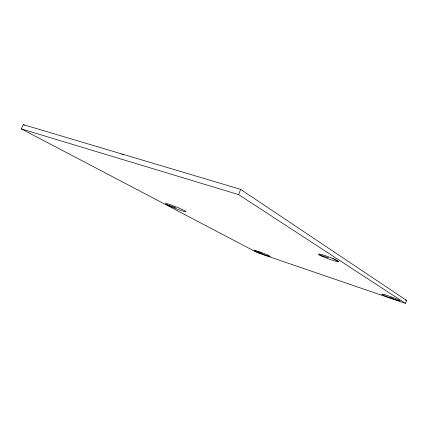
<?xml version="1.0" encoding="UTF-8"?>
<svg xmlns="http://www.w3.org/2000/svg" width="428" height="428" viewBox="0 0 428 428"><rect width="100%" height="100%" fill="white"/><g stroke="black" fill="none" stroke-linecap="round" stroke-linejoin="round"><path stroke-width="0.64" d="M405.53 303.409L406.6 300.435L240.638 189.363L23.198 124.591L21.4 128.914L257.271 252.622L405.53 303.409L238.621 194.606L21.4 128.914M238.621 194.606L240.638 189.363M167.257 204.868L175.689 207.639M319.208 254.799L328.447 257.838M405.337 300.007L406.6 300.435M254.355 250.637L262.129 253.408M23.198 124.591L24.375 125.222M390.769 297.449L393.862 299.236M121.905 153.994L123.05 154.663M332.818 258.17L338.398 261.765M399.394 300.333L398.34 299.798A9.748 0.669 20.1 0 0 383.349 294.33A9.748 0.669 20.1 0 0 388.324 297.235A9.748 0.669 20.1 0 0 399.923 300.724L399.394 300.333M168.809 205.638A10.887 0.867 21.4 0 0 185.57 211.673A10.887 0.867 21.4 0 0 172.65 205.552A10.887 0.867 21.4 0 0 168.809 205.638M322.07 256.26A10.604 0.952 20.3 0 0 338.264 261.604A10.604 0.952 20.3 0 0 325.061 255.623A10.604 0.952 20.3 0 0 322.07 256.26M256.474 251.691A8.71 0.567 20.8 0 0 270.036 256.533A8.71 0.567 20.8 0 0 259.898 251.974A8.71 0.567 20.8 0 0 256.474 251.691"/></g></svg>
